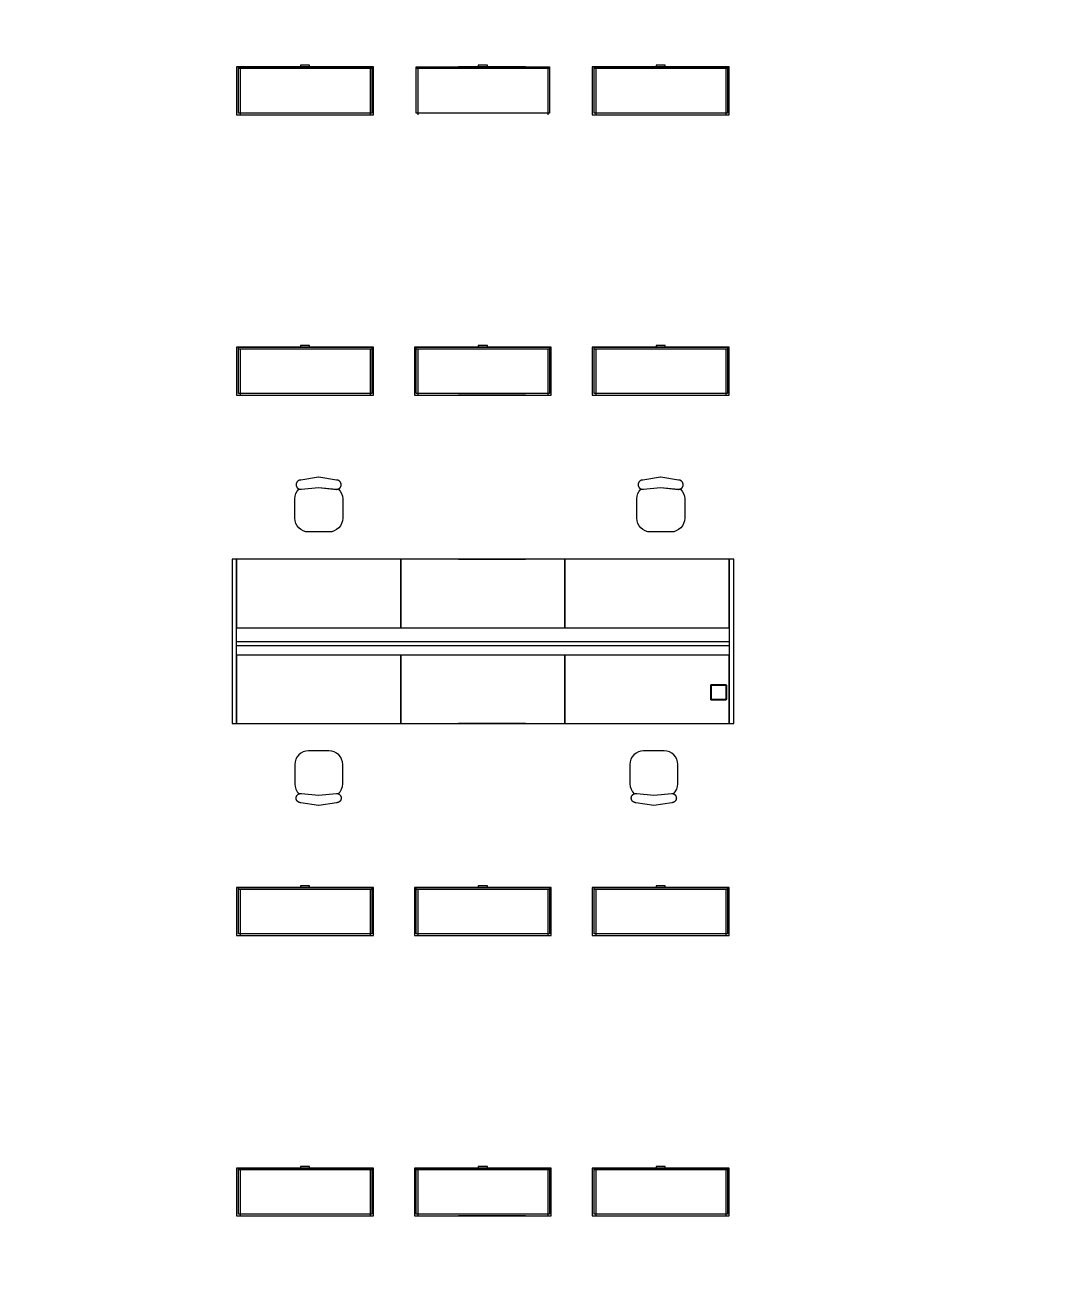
# Model space of a CAD drawing. Header units: millimetres. Extents: x 626570 to 643256, y 6233 to 11343.
# Drawn here: x 628086 to 628538, y 9670 to 10221 of the extents above; entities that cross this region are included whole.
import ezdxf

# ---------------------------------------------------------------- set-up
doc = ezdxf.new("R2010")
doc.units = ezdxf.units.MM
doc.header["$LTSCALE"] = 4000
doc.header["$MEASUREMENT"] = 0
doc.linetypes.add('DASHDOT', pattern=[1, 0.5, -0.25, 0, -0.25])
for name, color, linetype in [('2012-201_FURNITURE', 4, 'CONTINUOUS'), ('MASTERFOUNDATION_1', 4, 'DASHDOT'), ('MASTERFOUNDATION_25', 7, 'CONTINUOUS')]:
    doc.layers.add(name, color=color, linetype=linetype)

msp = doc.modelspace()

# ---------------------------------------------------------------- linework, layer by layer
at = {"layer": '2012-201_FURNITURE', "linetype": 'Continuous'}
for p, q in [((628238.62, 10202), (628179.74, 10202)), ((628180.49, 10202), (628180.49, 10181.62)), ((628237.87, 10202), (628237.87, 10181.62)), ((628317.14, 10202), (628258.25, 10202)), ((628259.01, 10202), (628259.01, 10181.62)), ((628316.38, 10202), (628316.38, 10181.62)), ((628395.65, 10202), (628336.77, 10202)), ((628337.52, 10202), (628337.52, 10181.62)), ((628394.9, 10202), (628394.9, 10181.62)), ((628238.62, 10078.19), (628179.74, 10078.19)), ((628180.49, 10078.19), (628180.49, 10057.81)), ((628237.87, 10078.19), (628237.87, 10057.81)), ((628317.14, 10078.19), (628258.25, 10078.19)), ((628259.01, 10078.19), (628259.01, 10057.81)), ((628316.38, 10078.19), (628316.38, 10057.81)), ((628395.65, 10078.19), (628336.77, 10078.19)), ((628337.52, 10078.19), (628337.52, 10057.81)), ((628394.9, 10078.19), (628394.9, 10057.81)), ((628178.98, 9949.1), (628396.41, 9949.1)), ((628178.98, 9947.08), (628178.98, 9949.1)), ((628396.41, 9947.08), (628178.98, 9947.08)), ((628396.41, 9949.1), (628396.41, 9947.08)), ((628238.62, 9839.63), (628179.74, 9839.63)), ((628180.49, 9839.63), (628180.49, 9819.25)), ((628237.87, 9839.63), (628237.87, 9819.25)), ((628317.14, 9839.63), (628258.25, 9839.63)), ((628259.01, 9839.63), (628259.01, 9819.25)), ((628316.38, 9839.63), (628316.38, 9819.25)), ((628395.65, 9839.63), (628336.77, 9839.63)), ((628337.52, 9839.63), (628337.52, 9819.25)), ((628394.9, 9839.63), (628394.9, 9819.25)), ((628238.62, 9715.82), (628179.74, 9715.82)), ((628180.49, 9715.82), (628180.49, 9695.43)), ((628237.87, 9715.82), (628237.87, 9695.43)), ((628317.14, 9715.82), (628258.25, 9715.82)), ((628259.01, 9715.82), (628259.01, 9695.43)), ((628316.38, 9715.82), (628316.38, 9695.43)), ((628395.65, 9715.82), (628336.77, 9715.82)), ((628337.52, 9715.82), (628337.52, 9695.43)), ((628394.9, 9715.82), (628394.9, 9695.43))]:
    msp.add_line(p, q, dxfattribs=at)
at = {"layer": '2012-201_FURNITURE', "linetype": 'Continuous', "flags": 128}
for points in [[(628239.38, 10202.76), (628178.98, 10202.76), (628178.98, 10181.62), (628239.38, 10181.62), (628239.38, 10202.76)], [(628238.62, 10202.76), (628238.62, 10182.37), (628179.74, 10182.37), (628179.74, 10202.76), (628238.62, 10202.76)], [(628211.19, 10202.76), (628211.19, 10203.51), (628207.17, 10203.51), (628207.17, 10202.76), (628211.19, 10202.76)], [(628317.14, 10202.76), (628317.14, 10182.37), (628258.25, 10182.37), (628258.25, 10202.76), (628317.14, 10202.76)], [(628276.96, 10202.76), (628306.48, 10202.76), (628276.96, 10202.76)], [(628289.71, 10202.76), (628289.71, 10203.51), (628285.68, 10203.51), (628285.68, 10202.76), (628289.71, 10202.76)], [(628396.41, 10202.76), (628336.01, 10202.76), (628336.01, 10181.62), (628396.41, 10181.62), (628396.41, 10202.76)], [(628395.65, 10202.76), (628395.65, 10182.37), (628336.77, 10182.37), (628336.77, 10202.76), (628395.65, 10202.76)], [(628368.22, 10202.76), (628368.22, 10203.51), (628364.2, 10203.51), (628364.2, 10202.76), (628368.22, 10202.76)], [(628239.38, 10078.95), (628178.98, 10078.95), (628178.98, 10057.81), (628239.38, 10057.81), (628239.38, 10078.95)], [(628238.62, 10078.95), (628238.62, 10058.56), (628179.74, 10058.56), (628179.74, 10078.95), (628238.62, 10078.95)], [(628211.19, 10078.95), (628211.19, 10079.7), (628207.17, 10079.7), (628207.17, 10078.95), (628211.19, 10078.95)], [(628317.89, 10078.95), (628257.5, 10078.95), (628257.5, 10057.81), (628317.89, 10057.81), (628317.89, 10078.95)], [(628317.14, 10078.95), (628317.14, 10058.56), (628258.25, 10058.56), (628258.25, 10078.95), (628317.14, 10078.95)], [(628289.71, 10078.95), (628289.71, 10079.7), (628285.68, 10079.7), (628285.68, 10078.95), (628289.71, 10078.95)], [(628396.41, 10078.95), (628336.01, 10078.95), (628336.01, 10057.81), (628396.41, 10057.81), (628396.41, 10078.95)], [(628395.65, 10078.95), (628395.65, 10058.56), (628336.77, 10058.56), (628336.77, 10078.95), (628395.65, 10078.95)], [(628368.22, 10078.95), (628368.22, 10079.7), (628364.2, 10079.7), (628364.2, 10078.95), (628368.22, 10078.95)], [(628276.96, 10057.81), (628306.48, 10057.81), (628276.96, 10057.81)], [(628215.19, 10021.57), (628215.17, 10021.57), (628215.17, 10021.57), (628207.28, 10020.32), (628207.28, 10020.32), (628207.21, 10020.32), (628207.14, 10020.31), (628207.06, 10020.31), (628206.99, 10020.3), (628206.92, 10020.29), (628206.85, 10020.27), (628206.78, 10020.25), (628206.71, 10020.24), (628206.64, 10020.21), (628206.57, 10020.19), (628206.5, 10020.16), (628206.5, 10020.16), (628206.44, 10020.13), (628206.37, 10020.1), (628206.31, 10020.07), (628206.24, 10020.03), (628206.18, 10019.99), (628206.12, 10019.95), (628206.06, 10019.91), (628206.01, 10019.87), (628205.95, 10019.82), (628205.9, 10019.77), (628205.84, 10019.72), (628205.79, 10019.67), (628205.75, 10019.61), (628205.7, 10019.56), (628205.65, 10019.5), (628205.61, 10019.44), (628205.57, 10019.38), (628205.53, 10019.32), (628205.5, 10019.25), (628205.46, 10019.19), (628205.43, 10019.12), (628205.4, 10019.06), (628205.4, 10019.06), (628205.38, 10018.99), (628205.35, 10018.92), (628205.33, 10018.85), (628205.31, 10018.78), (628205.3, 10018.71), (628205.28, 10018.64), (628205.27, 10018.57), (628205.26, 10018.49), (628205.26, 10018.42), (628205.25, 10018.35), (628205.25, 10018.28), (628205.25, 10018.2), (628205.26, 10018.13), (628205.26, 10018.06), (628205.27, 10017.98), (628205.28, 10017.91), (628205.3, 10017.84), (628205.31, 10017.77), (628205.33, 10017.7), (628205.35, 10017.63), (628205.38, 10017.56), (628205.4, 10017.49), (628205.4, 10017.49), (628205.43, 10017.43), (628205.46, 10017.36), (628205.5, 10017.3), (628205.53, 10017.23), (628205.57, 10017.17), (628205.61, 10017.11), (628205.65, 10017.05), (628205.7, 10016.99), (628205.75, 10016.94), (628205.79, 10016.88), (628205.84, 10016.83), (628205.9, 10016.78), (628205.95, 10016.73), (628206.01, 10016.68), (628206.06, 10016.64), (628206.12, 10016.6), (628206.18, 10016.56), (628206.24, 10016.52), (628206.31, 10016.48), (628206.37, 10016.45), (628206.44, 10016.42), (628206.5, 10016.39), (628206.61, 10016.36), (628206.71, 10016.33), (628206.82, 10016.31), (628206.92, 10016.29), (628207.03, 10016.28), (628207.13, 10016.27), (628207.24, 10016.26), (628207.35, 10016.26), (628207.46, 10016.26), (628207.56, 10016.26), (628207.67, 10016.27), (628207.67, 10016.27), (628215.19, 10017), (628223.1, 10016.23), (628223.1, 10016.23), (628223.17, 10016.23), (628223.24, 10016.24), (628223.32, 10016.24), (628223.39, 10016.25), (628223.46, 10016.26), (628223.53, 10016.28), (628223.6, 10016.3), (628223.67, 10016.31), (628223.74, 10016.34), (628223.81, 10016.36), (628223.88, 10016.39), (628223.88, 10016.39), (628223.94, 10016.42), (628224.01, 10016.45), (628224.07, 10016.48), (628224.13, 10016.52), (628224.2, 10016.56), (628224.26, 10016.6), (628224.32, 10016.64), (628224.37, 10016.68), (628224.43, 10016.73), (628224.48, 10016.78), (628224.53, 10016.83), (628224.58, 10016.88), (628224.63, 10016.94), (628224.68, 10016.99), (628224.72, 10017.05), (628224.77, 10017.11), (628224.81, 10017.17), (628224.84, 10017.23), (628224.88, 10017.3), (628224.91, 10017.36), (628224.95, 10017.43), (628224.97, 10017.49), (628224.97, 10017.49), (628225, 10017.56), (628225.02, 10017.63), (628225.05, 10017.7), (628225.07, 10017.77), (628225.08, 10017.84), (628225.1, 10017.91), (628225.11, 10017.98), (628225.12, 10018.06), (628225.12, 10018.13), (628225.13, 10018.2), (628225.13, 10018.28), (628225.13, 10018.35), (628225.12, 10018.42), (628225.12, 10018.49), (628225.11, 10018.57), (628225.1, 10018.64), (628225.08, 10018.71), (628225.07, 10018.78), (628225.05, 10018.85), (628225.02, 10018.92), (628225, 10018.99), (628224.97, 10019.06), (628224.97, 10019.06), (628224.95, 10019.12), (628224.91, 10019.19), (628224.88, 10019.25), (628224.84, 10019.32), (628224.81, 10019.38), (628224.77, 10019.44), (628224.72, 10019.5), (628224.68, 10019.56), (628224.63, 10019.61), (628224.58, 10019.67), (628224.53, 10019.72), (628224.48, 10019.77), (628224.43, 10019.82), (628224.37, 10019.87), (628224.32, 10019.91), (628224.26, 10019.95), (628224.2, 10019.99), (628224.13, 10020.03), (628224.07, 10020.07), (628224.01, 10020.1), (628223.94, 10020.13), (628223.88, 10020.16), (628223.88, 10020.16), (628223.81, 10020.19), (628223.74, 10020.21), (628223.67, 10020.24), (628223.6, 10020.25), (628223.53, 10020.27), (628223.46, 10020.29), (628223.39, 10020.3), (628223.32, 10020.31), (628223.24, 10020.31), (628223.17, 10020.32), (628223.1, 10020.32), (628223.1, 10020.32), (628215.21, 10021.57), (628215.21, 10021.57), (628215.19, 10021.57)], [(628366.18, 10021.57), (628366.16, 10021.57), (628366.16, 10021.57), (628358.27, 10020.32), (628358.27, 10020.32), (628358.2, 10020.32), (628358.12, 10020.31), (628358.05, 10020.31), (628357.98, 10020.3), (628357.91, 10020.29), (628357.84, 10020.27), (628357.77, 10020.25), (628357.7, 10020.24), (628357.63, 10020.21), (628357.56, 10020.19), (628357.49, 10020.16), (628357.49, 10020.16), (628357.43, 10020.13), (628357.36, 10020.1), (628357.3, 10020.07), (628357.23, 10020.03), (628357.17, 10019.99), (628357.11, 10019.95), (628357.05, 10019.91), (628357, 10019.87), (628356.94, 10019.82), (628356.89, 10019.77), (628356.83, 10019.72), (628356.78, 10019.67), (628356.73, 10019.61), (628356.69, 10019.56), (628356.64, 10019.5), (628356.6, 10019.44), (628356.56, 10019.38), (628356.52, 10019.32), (628356.49, 10019.25), (628356.45, 10019.19), (628356.42, 10019.12), (628356.39, 10019.06), (628356.39, 10019.06), (628356.37, 10018.99), (628356.34, 10018.92), (628356.32, 10018.85), (628356.3, 10018.78), (628356.29, 10018.71), (628356.27, 10018.64), (628356.26, 10018.57), (628356.25, 10018.49), (628356.24, 10018.42), (628356.24, 10018.35), (628356.24, 10018.28), (628356.24, 10018.2), (628356.24, 10018.13), (628356.25, 10018.06), (628356.26, 10017.98), (628356.27, 10017.91), (628356.29, 10017.84), (628356.3, 10017.77), (628356.32, 10017.7), (628356.34, 10017.63), (628356.37, 10017.56), (628356.39, 10017.49), (628356.39, 10017.49), (628356.42, 10017.43), (628356.45, 10017.36), (628356.49, 10017.3), (628356.52, 10017.23), (628356.56, 10017.17), (628356.6, 10017.11), (628356.64, 10017.05), (628356.69, 10016.99), (628356.73, 10016.94), (628356.78, 10016.88), (628356.83, 10016.83), (628356.89, 10016.78), (628356.94, 10016.73), (628357, 10016.68), (628357.05, 10016.64), (628357.11, 10016.6), (628357.17, 10016.56), (628357.23, 10016.52), (628357.3, 10016.48), (628357.36, 10016.45), (628357.43, 10016.42), (628357.49, 10016.39), (628357.49, 10016.39), (628357.6, 10016.36), (628357.7, 10016.33), (628357.8, 10016.31), (628357.91, 10016.29), (628358.02, 10016.28), (628358.12, 10016.27), (628358.23, 10016.26), (628358.34, 10016.26), (628358.45, 10016.26), (628358.55, 10016.26), (628358.66, 10016.27), (628358.66, 10016.27), (628366.18, 10017), (628374.09, 10016.23), (628374.09, 10016.23), (628374.16, 10016.23), (628374.23, 10016.24), (628374.3, 10016.24), (628374.38, 10016.25), (628374.45, 10016.26), (628374.52, 10016.28), (628374.59, 10016.3), (628374.66, 10016.31), (628374.73, 10016.34), (628374.8, 10016.36), (628374.86, 10016.39), (628374.86, 10016.39), (628374.93, 10016.42), (628375, 10016.45), (628375.06, 10016.48), (628375.12, 10016.52), (628375.19, 10016.56), (628375.25, 10016.6), (628375.3, 10016.64), (628375.36, 10016.68), (628375.42, 10016.73), (628375.47, 10016.78), (628375.52, 10016.83), (628375.57, 10016.88), (628375.62, 10016.94), (628375.67, 10016.99), (628375.71, 10017.05), (628375.76, 10017.11), (628375.8, 10017.17), (628375.83, 10017.23), (628375.87, 10017.3), (628375.9, 10017.36), (628375.93, 10017.43), (628375.96, 10017.49), (628375.96, 10017.49), (628375.99, 10017.56), (628376.01, 10017.63), (628376.04, 10017.7), (628376.05, 10017.77), (628376.07, 10017.84), (628376.09, 10017.91), (628376.1, 10017.98), (628376.11, 10018.06), (628376.11, 10018.13), (628376.12, 10018.2), (628376.12, 10018.28), (628376.12, 10018.35), (628376.11, 10018.42), (628376.11, 10018.49), (628376.1, 10018.57), (628376.09, 10018.64), (628376.07, 10018.71), (628376.05, 10018.78), (628376.04, 10018.85), (628376.01, 10018.92), (628375.99, 10018.99), (628375.96, 10019.06), (628375.96, 10019.06), (628375.93, 10019.12), (628375.9, 10019.19), (628375.87, 10019.25), (628375.83, 10019.32), (628375.8, 10019.38), (628375.76, 10019.44), (628375.71, 10019.5), (628375.67, 10019.56), (628375.62, 10019.61), (628375.57, 10019.67), (628375.52, 10019.72), (628375.47, 10019.77), (628375.42, 10019.82), (628375.36, 10019.87), (628375.3, 10019.91), (628375.25, 10019.95), (628375.19, 10019.99), (628375.12, 10020.03), (628375.06, 10020.07), (628375, 10020.1), (628374.93, 10020.13), (628374.86, 10020.16), (628374.86, 10020.16), (628374.8, 10020.19), (628374.73, 10020.21), (628374.66, 10020.24), (628374.59, 10020.25), (628374.52, 10020.27), (628374.45, 10020.29), (628374.38, 10020.3), (628374.3, 10020.31), (628374.23, 10020.31), (628374.16, 10020.32), (628374.09, 10020.32), (628374.09, 10020.32), (628366.2, 10021.57), (628366.2, 10021.57), (628366.18, 10021.57)], [(628178.98, 9912.86), (628178.98, 9985.33), (628176.97, 9985.33), (628176.97, 9912.86), (628178.98, 9912.86)], [(628178.98, 9955.14), (628251.46, 9955.14), (628251.46, 9985.33), (628178.98, 9985.33), (628178.98, 9955.14)], [(628251.46, 9955.14), (628323.93, 9955.14), (628323.93, 9985.33), (628251.46, 9985.33), (628251.46, 9955.14)], [(628276.96, 9985.33), (628306.48, 9985.33), (628276.96, 9985.33)], [(628323.93, 9955.14), (628396.41, 9955.14), (628396.41, 9985.33), (628323.93, 9985.33), (628323.93, 9955.14)], [(628396.41, 9985.33), (628396.41, 9912.86), (628398.42, 9912.86), (628398.42, 9985.33), (628396.41, 9985.33)], [(628178.98, 9912.86), (628251.46, 9912.86), (628251.46, 9943.06), (628178.98, 9943.06), (628178.98, 9912.86)], [(628251.46, 9912.86), (628323.93, 9912.86), (628323.93, 9943.06), (628251.46, 9943.06), (628251.46, 9912.86)], [(628323.93, 9912.86), (628396.41, 9912.86), (628396.41, 9943.06), (628323.93, 9943.06), (628323.93, 9912.86)], [(628276.96, 9912.86), (628306.48, 9912.86), (628276.96, 9912.86)], [(628215.19, 9876.62), (628215.17, 9876.62), (628215.17, 9876.63), (628207.28, 9877.88), (628207.28, 9877.88), (628207.21, 9877.88), (628207.14, 9877.88), (628207.06, 9877.89), (628206.99, 9877.9), (628206.92, 9877.91), (628206.85, 9877.92), (628206.78, 9877.94), (628206.71, 9877.96), (628206.64, 9877.98), (628206.57, 9878), (628206.5, 9878.03), (628206.5, 9878.03), (628206.44, 9878.06), (628206.37, 9878.09), (628206.31, 9878.13), (628206.24, 9878.16), (628206.18, 9878.2), (628206.12, 9878.24), (628206.06, 9878.28), (628206.01, 9878.33), (628205.95, 9878.37), (628205.9, 9878.42), (628205.84, 9878.47), (628205.79, 9878.53), (628205.75, 9878.58), (628205.7, 9878.64), (628205.65, 9878.69), (628205.61, 9878.75), (628205.57, 9878.81), (628205.53, 9878.88), (628205.5, 9878.94), (628205.46, 9879), (628205.43, 9879.07), (628205.4, 9879.14), (628205.4, 9879.14), (628205.38, 9879.2), (628205.35, 9879.27), (628205.33, 9879.34), (628205.31, 9879.41), (628205.3, 9879.48), (628205.28, 9879.56), (628205.27, 9879.63), (628205.26, 9879.7), (628205.26, 9879.77), (628205.25, 9879.85), (628205.25, 9879.92), (628205.25, 9879.99), (628205.26, 9880.06), (628205.26, 9880.14), (628205.27, 9880.21), (628205.28, 9880.28), (628205.3, 9880.35), (628205.31, 9880.42), (628205.33, 9880.49), (628205.35, 9880.56), (628205.38, 9880.63), (628205.4, 9880.7), (628205.4, 9880.7), (628205.43, 9880.77), (628205.46, 9880.83), (628205.5, 9880.9), (628205.53, 9880.96), (628205.57, 9881.02), (628205.61, 9881.08), (628205.65, 9881.14), (628205.7, 9881.2), (628205.75, 9881.26), (628205.79, 9881.31), (628205.84, 9881.36), (628205.9, 9881.41), (628205.95, 9881.46), (628206.01, 9881.51), (628206.06, 9881.55), (628206.12, 9881.6), (628206.18, 9881.64), (628206.24, 9881.68), (628206.31, 9881.71), (628206.37, 9881.75), (628206.44, 9881.78), (628206.5, 9881.81), (628206.61, 9881.84), (628206.71, 9881.86), (628206.82, 9881.88), (628206.92, 9881.9), (628207.03, 9881.92), (628207.13, 9881.93), (628207.24, 9881.93), (628207.35, 9881.94), (628207.46, 9881.94), (628207.56, 9881.93), (628207.67, 9881.92), (628207.67, 9881.92), (628215.19, 9881.19), (628223.1, 9881.96), (628223.1, 9881.96), (628223.17, 9881.96), (628223.24, 9881.96), (628223.32, 9881.95), (628223.39, 9881.94), (628223.46, 9881.93), (628223.53, 9881.92), (628223.6, 9881.9), (628223.67, 9881.88), (628223.74, 9881.86), (628223.81, 9881.83), (628223.88, 9881.81), (628223.88, 9881.81), (628223.94, 9881.78), (628224.01, 9881.75), (628224.07, 9881.71), (628224.13, 9881.68), (628224.2, 9881.64), (628224.26, 9881.6), (628224.32, 9881.55), (628224.37, 9881.51), (628224.43, 9881.46), (628224.48, 9881.41), (628224.53, 9881.36), (628224.58, 9881.31), (628224.63, 9881.26), (628224.68, 9881.2), (628224.72, 9881.14), (628224.77, 9881.08), (628224.81, 9881.02), (628224.84, 9880.96), (628224.88, 9880.9), (628224.91, 9880.83), (628224.95, 9880.77), (628224.97, 9880.7), (628224.97, 9880.7), (628225, 9880.63), (628225.02, 9880.56), (628225.05, 9880.49), (628225.07, 9880.42), (628225.08, 9880.35), (628225.1, 9880.28), (628225.11, 9880.21), (628225.12, 9880.14), (628225.12, 9880.06), (628225.13, 9879.99), (628225.13, 9879.92), (628225.13, 9879.85), (628225.12, 9879.77), (628225.12, 9879.7), (628225.11, 9879.63), (628225.1, 9879.56), (628225.08, 9879.48), (628225.07, 9879.41), (628225.05, 9879.34), (628225.02, 9879.27), (628225, 9879.2), (628224.97, 9879.14), (628224.97, 9879.14), (628224.95, 9879.07), (628224.91, 9879), (628224.88, 9878.94), (628224.84, 9878.88), (628224.81, 9878.81), (628224.77, 9878.75), (628224.72, 9878.69), (628224.68, 9878.64), (628224.63, 9878.58), (628224.58, 9878.53), (628224.53, 9878.47), (628224.48, 9878.42), (628224.43, 9878.37), (628224.37, 9878.33), (628224.32, 9878.28), (628224.26, 9878.24), (628224.2, 9878.2), (628224.13, 9878.16), (628224.07, 9878.13), (628224.01, 9878.09), (628223.94, 9878.06), (628223.88, 9878.03), (628223.88, 9878.03), (628223.81, 9878), (628223.74, 9877.98), (628223.67, 9877.96), (628223.6, 9877.94), (628223.53, 9877.92), (628223.46, 9877.91), (628223.39, 9877.9), (628223.32, 9877.89), (628223.24, 9877.88), (628223.17, 9877.88), (628223.1, 9877.88), (628223.1, 9877.88), (628215.21, 9876.63), (628215.21, 9876.62), (628215.19, 9876.62)], [(628363.16, 9876.62), (628363.14, 9876.62), (628363.14, 9876.63), (628355.25, 9877.88), (628355.25, 9877.88), (628355.18, 9877.88), (628355.1, 9877.88), (628355.03, 9877.89), (628354.96, 9877.9), (628354.89, 9877.91), (628354.82, 9877.92), (628354.75, 9877.94), (628354.68, 9877.96), (628354.61, 9877.98), (628354.54, 9878), (628354.47, 9878.03), (628354.47, 9878.03), (628354.41, 9878.06), (628354.34, 9878.09), (628354.28, 9878.13), (628354.21, 9878.16), (628354.15, 9878.2), (628354.09, 9878.24), (628354.03, 9878.28), (628353.98, 9878.33), (628353.92, 9878.37), (628353.87, 9878.42), (628353.81, 9878.47), (628353.76, 9878.53), (628353.71, 9878.58), (628353.67, 9878.64), (628353.62, 9878.69), (628353.58, 9878.75), (628353.54, 9878.81), (628353.5, 9878.88), (628353.47, 9878.94), (628353.43, 9879), (628353.4, 9879.07), (628353.37, 9879.14), (628353.37, 9879.14), (628353.35, 9879.2), (628353.32, 9879.27), (628353.3, 9879.34), (628353.28, 9879.41), (628353.27, 9879.48), (628353.25, 9879.56), (628353.24, 9879.63), (628353.23, 9879.7), (628353.22, 9879.77), (628353.22, 9879.85), (628353.22, 9879.92), (628353.22, 9879.99), (628353.22, 9880.06), (628353.23, 9880.14), (628353.24, 9880.21), (628353.25, 9880.28), (628353.27, 9880.35), (628353.28, 9880.42), (628353.3, 9880.49), (628353.32, 9880.56), (628353.35, 9880.63), (628353.37, 9880.7), (628353.37, 9880.7), (628353.4, 9880.77), (628353.43, 9880.83), (628353.47, 9880.9), (628353.5, 9880.96), (628353.54, 9881.02), (628353.58, 9881.08), (628353.62, 9881.14), (628353.67, 9881.2), (628353.71, 9881.26), (628353.76, 9881.31), (628353.81, 9881.36), (628353.87, 9881.41), (628353.92, 9881.46), (628353.98, 9881.51), (628354.03, 9881.55), (628354.09, 9881.6), (628354.15, 9881.64), (628354.21, 9881.68), (628354.28, 9881.71), (628354.34, 9881.75), (628354.41, 9881.78), (628354.47, 9881.81), (628354.58, 9881.84), (628354.68, 9881.86), (628354.78, 9881.88), (628354.89, 9881.9), (628355, 9881.92), (628355.1, 9881.93), (628355.21, 9881.93), (628355.32, 9881.94), (628355.43, 9881.94), (628355.53, 9881.93), (628355.64, 9881.92), (628355.64, 9881.92), (628363.16, 9881.19), (628371.07, 9881.96), (628371.07, 9881.96), (628371.14, 9881.96), (628371.21, 9881.96), (628371.28, 9881.95), (628371.36, 9881.94), (628371.43, 9881.93), (628371.5, 9881.92), (628371.57, 9881.9), (628371.64, 9881.88), (628371.71, 9881.86), (628371.78, 9881.83), (628371.84, 9881.81), (628371.84, 9881.81), (628371.91, 9881.78), (628371.98, 9881.75), (628372.04, 9881.71), (628372.1, 9881.68), (628372.17, 9881.64), (628372.23, 9881.6), (628372.28, 9881.55), (628372.34, 9881.51), (628372.4, 9881.46), (628372.45, 9881.41), (628372.5, 9881.36), (628372.55, 9881.31), (628372.6, 9881.26), (628372.65, 9881.2), (628372.69, 9881.14), (628372.74, 9881.08), (628372.78, 9881.02), (628372.81, 9880.96), (628372.85, 9880.9), (628372.88, 9880.83), (628372.91, 9880.77), (628372.94, 9880.7), (628372.94, 9880.7), (628372.97, 9880.63), (628372.99, 9880.56), (628373.02, 9880.49), (628373.03, 9880.42), (628373.05, 9880.35), (628373.07, 9880.28), (628373.08, 9880.21), (628373.09, 9880.14), (628373.09, 9880.06), (628373.1, 9879.99), (628373.1, 9879.92), (628373.1, 9879.85), (628373.09, 9879.77), (628373.09, 9879.7), (628373.08, 9879.63), (628373.07, 9879.56), (628373.05, 9879.48), (628373.03, 9879.41), (628373.02, 9879.34), (628372.99, 9879.27), (628372.97, 9879.2), (628372.94, 9879.14), (628372.94, 9879.14), (628372.91, 9879.07), (628372.88, 9879), (628372.85, 9878.94), (628372.81, 9878.88), (628372.78, 9878.81), (628372.74, 9878.75), (628372.69, 9878.69), (628372.65, 9878.64), (628372.6, 9878.58), (628372.55, 9878.53), (628372.5, 9878.47), (628372.45, 9878.42), (628372.4, 9878.37), (628372.34, 9878.33), (628372.28, 9878.28), (628372.23, 9878.24), (628372.17, 9878.2), (628372.1, 9878.16), (628372.04, 9878.13), (628371.98, 9878.09), (628371.91, 9878.06), (628371.84, 9878.03), (628371.84, 9878.03), (628371.78, 9878), (628371.71, 9877.98), (628371.64, 9877.96), (628371.57, 9877.94), (628371.5, 9877.92), (628371.43, 9877.91), (628371.36, 9877.9), (628371.28, 9877.89), (628371.21, 9877.88), (628371.14, 9877.88), (628371.07, 9877.88), (628371.07, 9877.88), (628363.18, 9876.63), (628363.18, 9876.62), (628363.16, 9876.62)], [(628239.38, 9840.38), (628178.98, 9840.38), (628178.98, 9819.25), (628239.38, 9819.25), (628239.38, 9840.38)], [(628238.62, 9840.38), (628238.62, 9820), (628179.74, 9820), (628179.74, 9840.38), (628238.62, 9840.38)], [(628211.19, 9840.38), (628211.19, 9841.14), (628207.17, 9841.14), (628207.17, 9840.38), (628211.19, 9840.38)], [(628317.89, 9840.38), (628257.5, 9840.38), (628257.5, 9819.25), (628317.89, 9819.25), (628317.89, 9840.38)], [(628317.14, 9840.38), (628317.14, 9820), (628258.25, 9820), (628258.25, 9840.38), (628317.14, 9840.38)], [(628276.96, 9840.38), (628306.48, 9840.38), (628276.96, 9840.38)], [(628289.71, 9840.38), (628289.71, 9841.14), (628285.68, 9841.14), (628285.68, 9840.38), (628289.71, 9840.38)], [(628396.41, 9840.38), (628336.01, 9840.38), (628336.01, 9819.25), (628396.41, 9819.25), (628396.41, 9840.38)], [(628395.65, 9840.38), (628395.65, 9820), (628336.77, 9820), (628336.77, 9840.38), (628395.65, 9840.38)], [(628368.22, 9840.38), (628368.22, 9841.14), (628364.2, 9841.14), (628364.2, 9840.38), (628368.22, 9840.38)], [(628239.38, 9716.57), (628178.98, 9716.57), (628178.98, 9695.43), (628239.38, 9695.43), (628239.38, 9716.57)], [(628238.62, 9716.57), (628238.62, 9696.19), (628179.74, 9696.19), (628179.74, 9716.57), (628238.62, 9716.57)], [(628211.19, 9716.57), (628211.19, 9717.33), (628207.17, 9717.33), (628207.17, 9716.57), (628211.19, 9716.57)], [(628317.89, 9716.57), (628257.5, 9716.57), (628257.5, 9695.43), (628317.89, 9695.43), (628317.89, 9716.57)], [(628317.14, 9716.57), (628317.14, 9696.19), (628258.25, 9696.19), (628258.25, 9716.57), (628317.14, 9716.57)], [(628289.71, 9716.57), (628289.71, 9717.33), (628285.68, 9717.33), (628285.68, 9716.57), (628289.71, 9716.57)], [(628396.41, 9716.57), (628336.01, 9716.57), (628336.01, 9695.43), (628396.41, 9695.43), (628396.41, 9716.57)], [(628395.65, 9716.57), (628395.65, 9696.19), (628336.77, 9696.19), (628336.77, 9716.57), (628395.65, 9716.57)], [(628368.22, 9716.57), (628368.22, 9717.33), (628364.2, 9717.33), (628364.2, 9716.57), (628368.22, 9716.57)], [(628276.96, 9695.43), (628306.48, 9695.43), (628276.96, 9695.43)]]:
    msp.add_lwpolyline(points, close=True, dxfattribs=at)
for points in [[(628206.56, 10016.4, 0.091777), (628207.67, 10016.3), (628207.67, 10016.3), (628215.19, 10017.04), (628223.1, 10016.26), (628223.1, 10016.26, 0.097566), (628223.86, 10016.42), (628223.86, 10016.42, -0.208264), (628225.79, 10011.99), (628225.79, 10011.99), (628225.79, 10003.46), (628225.79, 10003.46, -0.414214), (628219.75, 9997.41), (628219.75, 9997.41), (628210.69, 9997.41), (628210.69, 9997.41, -0.414214), (628204.65, 10003.46), (628204.65, 10003.46), (628204.65, 10011.99), (628204.65, 10011.99, -0.207181), (628206.56, 10016.4)], [(628357.55, 10016.4, 0.091777), (628358.66, 10016.3), (628358.66, 10016.3), (628366.18, 10017.04), (628374.09, 10016.26), (628374.09, 10016.26, 0.097566), (628374.85, 10016.42), (628374.85, 10016.42, -0.208264), (628376.78, 10011.99), (628376.78, 10011.99), (628376.78, 10003.46), (628376.78, 10003.46, -0.414214), (628370.74, 9997.41), (628370.74, 9997.41), (628361.68, 9997.41), (628361.68, 9997.41, -0.414214), (628355.64, 10003.46), (628355.64, 10003.46), (628355.64, 10011.99), (628355.64, 10011.99, -0.207181), (628357.55, 10016.4)], [(628206.56, 9881.8, -0.091777), (628207.67, 9881.89), (628207.67, 9881.89), (628215.19, 9881.16), (628223.1, 9881.93), (628223.1, 9881.93, -0.097566), (628223.86, 9881.78), (628223.86, 9881.78, 0.208264), (628225.79, 9886.21), (628225.79, 9886.21), (628225.79, 9894.73), (628225.79, 9894.73, 0.414214), (628219.75, 9900.78), (628219.75, 9900.78), (628210.69, 9900.78), (628210.69, 9900.78, 0.414214), (628204.65, 9894.73), (628204.65, 9894.73), (628204.65, 9886.21), (628204.65, 9886.21, 0.207181), (628206.56, 9881.8)], [(628354.53, 9881.8, -0.091777), (628355.64, 9881.89), (628355.64, 9881.89), (628363.16, 9881.16), (628371.07, 9881.93), (628371.07, 9881.93, -0.097566), (628371.83, 9881.78), (628371.83, 9881.78, 0.208264), (628373.76, 9886.21), (628373.76, 9886.21), (628373.76, 9894.73), (628373.76, 9894.73, 0.414214), (628367.72, 9900.78), (628367.72, 9900.78), (628358.66, 9900.78), (628358.66, 9900.78, 0.414214), (628352.62, 9894.73), (628352.62, 9894.73), (628352.62, 9886.21), (628352.62, 9886.21, 0.207181), (628354.53, 9881.8)]]:
    msp.add_lwpolyline(points, format="xyb", close=True, dxfattribs=at)
at = {"layer": 'MASTERFOUNDATION_1', "linetype": 'DASHDOT'}
for p, q in [((628391.78, 6627.53), (628391.78, 11123.23)), ((643023.86, 9926.61), (626796.64, 9926.61))]:
    msp.add_line(p, q, dxfattribs=at)
at = {"layer": 'MASTERFOUNDATION_25', "linetype": 'Continuous', "flags": 128}
for points in [[(628388.9, 9930.11), (628394.65, 9930.11), (628394.68, 9930.11), (628394.7, 9930.11), (628394.72, 9930.1), (628394.74, 9930.1), (628394.76, 9930.1), (628394.78, 9930.09), (628394.8, 9930.09), (628394.83, 9930.08), (628394.85, 9930.08), (628394.87, 9930.07), (628394.89, 9930.06), (628394.91, 9930.05), (628394.93, 9930.05), (628394.95, 9930.04), (628394.97, 9930.03), (628394.98, 9930.01), (628395, 9930), (628395.02, 9929.99), (628395.04, 9929.98), (628395.05, 9929.96), (628395.07, 9929.95), (628395.09, 9929.93), (628395.1, 9929.92), (628395.12, 9929.9), (628395.13, 9929.89), (628395.14, 9929.87), (628395.16, 9929.85), (628395.17, 9929.83), (628395.18, 9929.82), (628395.19, 9929.8), (628395.2, 9929.78), (628395.21, 9929.76), (628395.22, 9929.74), (628395.23, 9929.72), (628395.24, 9929.7), (628395.25, 9929.68), (628395.25, 9929.66), (628395.26, 9929.64), (628395.26, 9929.62), (628395.27, 9929.59), (628395.27, 9929.57), (628395.27, 9929.55), (628395.27, 9929.53), (628395.28, 9929.51), (628395.28, 9929.49), (628395.28, 9923.73), (628395.28, 9923.71), (628395.27, 9923.69), (628395.27, 9923.66), (628395.27, 9923.64), (628395.27, 9923.62), (628395.26, 9923.6), (628395.26, 9923.58), (628395.25, 9923.56), (628395.25, 9923.54), (628395.24, 9923.52), (628395.23, 9923.5), (628395.22, 9923.48), (628395.21, 9923.46), (628395.2, 9923.44), (628395.19, 9923.42), (628395.18, 9923.4), (628395.17, 9923.38), (628395.16, 9923.36), (628395.14, 9923.35), (628395.13, 9923.33), (628395.12, 9923.31), (628395.1, 9923.3), (628395.09, 9923.28), (628395.07, 9923.27), (628395.05, 9923.25), (628395.04, 9923.24), (628395.02, 9923.23), (628395, 9923.21), (628394.98, 9923.2), (628394.97, 9923.19), (628394.95, 9923.18), (628394.93, 9923.17), (628394.91, 9923.16), (628394.89, 9923.15), (628394.87, 9923.15), (628394.85, 9923.14), (628394.83, 9923.13), (628394.8, 9923.13), (628394.78, 9923.12), (628394.76, 9923.12), (628394.74, 9923.11), (628394.72, 9923.11), (628394.7, 9923.11), (628394.68, 9923.11), (628394.65, 9923.11), (628388.9, 9923.11), (628388.88, 9923.11), (628388.85, 9923.11), (628388.83, 9923.11), (628388.81, 9923.11), (628388.79, 9923.12), (628388.77, 9923.12), (628388.75, 9923.13), (628388.73, 9923.13), (628388.71, 9923.14), (628388.68, 9923.15), (628388.66, 9923.15), (628388.64, 9923.16), (628388.63, 9923.17), (628388.61, 9923.18), (628388.59, 9923.19), (628388.57, 9923.2), (628388.55, 9923.21), (628388.53, 9923.23), (628388.51, 9923.24), (628388.5, 9923.25), (628388.48, 9923.27), (628388.47, 9923.28), (628388.45, 9923.3), (628388.44, 9923.31), (628388.42, 9923.33), (628388.41, 9923.35), (628388.39, 9923.36), (628388.38, 9923.38), (628388.37, 9923.4), (628388.36, 9923.42), (628388.35, 9923.44), (628388.34, 9923.46), (628388.33, 9923.48), (628388.32, 9923.5), (628388.31, 9923.52), (628388.31, 9923.54), (628388.3, 9923.56), (628388.29, 9923.58), (628388.29, 9923.6), (628388.29, 9923.62), (628388.28, 9923.64), (628388.28, 9923.66), (628388.28, 9923.69), (628388.28, 9923.71), (628388.28, 9923.73), (628388.28, 9929.49), (628388.28, 9929.51), (628388.28, 9929.53), (628388.28, 9929.55), (628388.28, 9929.57), (628388.29, 9929.59), (628388.29, 9929.62), (628388.29, 9929.64), (628388.3, 9929.66), (628388.31, 9929.68), (628388.31, 9929.7), (628388.32, 9929.72), (628388.33, 9929.74), (628388.34, 9929.76), (628388.35, 9929.78), (628388.36, 9929.8), (628388.37, 9929.82), (628388.38, 9929.83), (628388.39, 9929.85), (628388.41, 9929.87), (628388.42, 9929.89), (628388.44, 9929.9), (628388.45, 9929.92), (628388.47, 9929.93), (628388.48, 9929.95), (628388.5, 9929.96), (628388.51, 9929.98), (628388.53, 9929.99), (628388.55, 9930), (628388.57, 9930.01), (628388.59, 9930.03), (628388.61, 9930.04), (628388.63, 9930.05), (628388.64, 9930.05), (628388.66, 9930.06), (628388.68, 9930.07), (628388.71, 9930.08), (628388.73, 9930.08), (628388.75, 9930.09), (628388.77, 9930.09), (628388.79, 9930.1), (628388.81, 9930.1), (628388.83, 9930.1), (628388.85, 9930.11), (628388.88, 9930.11), (628388.9, 9930.11)], [(628388.9, 9929.8), (628394.65, 9929.8), (628394.67, 9929.8), (628394.68, 9929.79), (628394.69, 9929.79), (628394.7, 9929.79), (628394.71, 9929.79), (628394.72, 9929.79), (628394.73, 9929.79), (628394.74, 9929.78), (628394.75, 9929.78), (628394.76, 9929.78), (628394.77, 9929.77), (628394.78, 9929.77), (628394.79, 9929.76), (628394.8, 9929.76), (628394.81, 9929.75), (628394.82, 9929.75), (628394.83, 9929.74), (628394.84, 9929.74), (628394.84, 9929.73), (628394.85, 9929.72), (628394.86, 9929.72), (628394.87, 9929.71), (628394.88, 9929.7), (628394.88, 9929.69), (628394.89, 9929.69), (628394.9, 9929.68), (628394.9, 9929.67), (628394.91, 9929.66), (628394.92, 9929.65), (628394.92, 9929.64), (628394.93, 9929.63), (628394.93, 9929.62), (628394.94, 9929.61), (628394.94, 9929.6), (628394.94, 9929.59), (628394.95, 9929.58), (628394.95, 9929.57), (628394.95, 9929.56), (628394.96, 9929.55), (628394.96, 9929.54), (628394.96, 9929.53), (628394.96, 9929.52), (628394.96, 9929.51), (628394.96, 9929.5), (628394.96, 9929.49), (628394.96, 9923.73), (628394.96, 9923.72), (628394.96, 9923.71), (628394.96, 9923.7), (628394.96, 9923.69), (628394.96, 9923.68), (628394.96, 9923.67), (628394.95, 9923.66), (628394.95, 9923.64), (628394.95, 9923.63), (628394.94, 9923.62), (628394.94, 9923.61), (628394.94, 9923.6), (628394.93, 9923.59), (628394.93, 9923.58), (628394.92, 9923.58), (628394.92, 9923.57), (628394.91, 9923.56), (628394.9, 9923.55), (628394.9, 9923.54), (628394.89, 9923.53), (628394.88, 9923.52), (628394.88, 9923.52), (628394.87, 9923.51), (628394.86, 9923.5), (628394.85, 9923.49), (628394.84, 9923.49), (628394.84, 9923.48), (628394.83, 9923.47), (628394.82, 9923.47), (628394.81, 9923.46), (628394.8, 9923.46), (628394.79, 9923.45), (628394.78, 9923.45), (628394.77, 9923.44), (628394.76, 9923.44), (628394.75, 9923.44), (628394.74, 9923.43), (628394.73, 9923.43), (628394.72, 9923.43), (628394.71, 9923.43), (628394.7, 9923.42), (628394.69, 9923.42), (628394.68, 9923.42), (628394.67, 9923.42), (628394.65, 9923.42), (628388.9, 9923.42), (628388.89, 9923.42), (628388.88, 9923.42), (628388.87, 9923.42), (628388.85, 9923.42), (628388.84, 9923.43), (628388.83, 9923.43), (628388.82, 9923.43), (628388.81, 9923.43), (628388.8, 9923.44), (628388.79, 9923.44), (628388.78, 9923.44), (628388.77, 9923.45), (628388.76, 9923.45), (628388.75, 9923.46), (628388.74, 9923.46), (628388.73, 9923.47), (628388.73, 9923.47), (628388.72, 9923.48), (628388.71, 9923.49), (628388.7, 9923.49), (628388.69, 9923.5), (628388.68, 9923.51), (628388.68, 9923.52), (628388.67, 9923.52), (628388.66, 9923.53), (628388.65, 9923.54), (628388.65, 9923.55), (628388.64, 9923.56), (628388.64, 9923.57), (628388.63, 9923.58), (628388.63, 9923.58), (628388.62, 9923.59), (628388.62, 9923.6), (628388.61, 9923.61), (628388.61, 9923.62), (628388.6, 9923.63), (628388.6, 9923.64), (628388.6, 9923.66), (628388.6, 9923.67), (628388.59, 9923.68), (628388.59, 9923.69), (628388.59, 9923.7), (628388.59, 9923.71), (628388.59, 9923.72), (628388.59, 9923.73), (628388.59, 9929.49), (628388.59, 9929.5), (628388.59, 9929.51), (628388.59, 9929.52), (628388.59, 9929.53), (628388.59, 9929.54), (628388.6, 9929.55), (628388.6, 9929.56), (628388.6, 9929.57), (628388.6, 9929.58), (628388.61, 9929.59), (628388.61, 9929.6), (628388.62, 9929.61), (628388.62, 9929.62), (628388.63, 9929.63), (628388.63, 9929.64), (628388.64, 9929.65), (628388.64, 9929.66), (628388.65, 9929.67), (628388.65, 9929.68), (628388.66, 9929.69), (628388.67, 9929.69), (628388.68, 9929.7), (628388.68, 9929.71), (628388.69, 9929.72), (628388.7, 9929.72), (628388.71, 9929.73), (628388.72, 9929.74), (628388.73, 9929.74), (628388.73, 9929.75), (628388.74, 9929.75), (628388.75, 9929.76), (628388.76, 9929.76), (628388.77, 9929.77), (628388.78, 9929.77), (628388.79, 9929.78), (628388.8, 9929.78), (628388.81, 9929.78), (628388.82, 9929.79), (628388.83, 9929.79), (628388.84, 9929.79), (628388.85, 9929.79), (628388.87, 9929.79), (628388.88, 9929.79), (628388.89, 9929.8), (628388.9, 9929.8)]]:
    msp.add_lwpolyline(points, close=True, dxfattribs=at)

doc.saveas('drawing.dxf')
